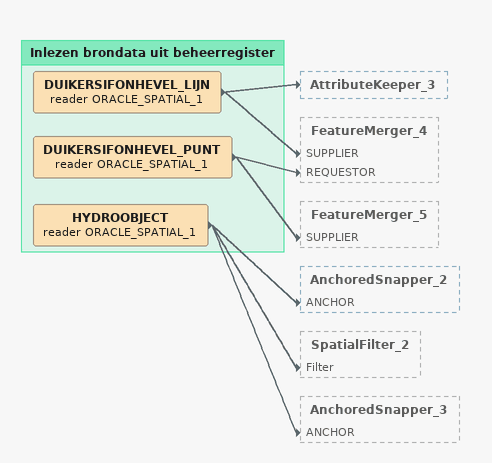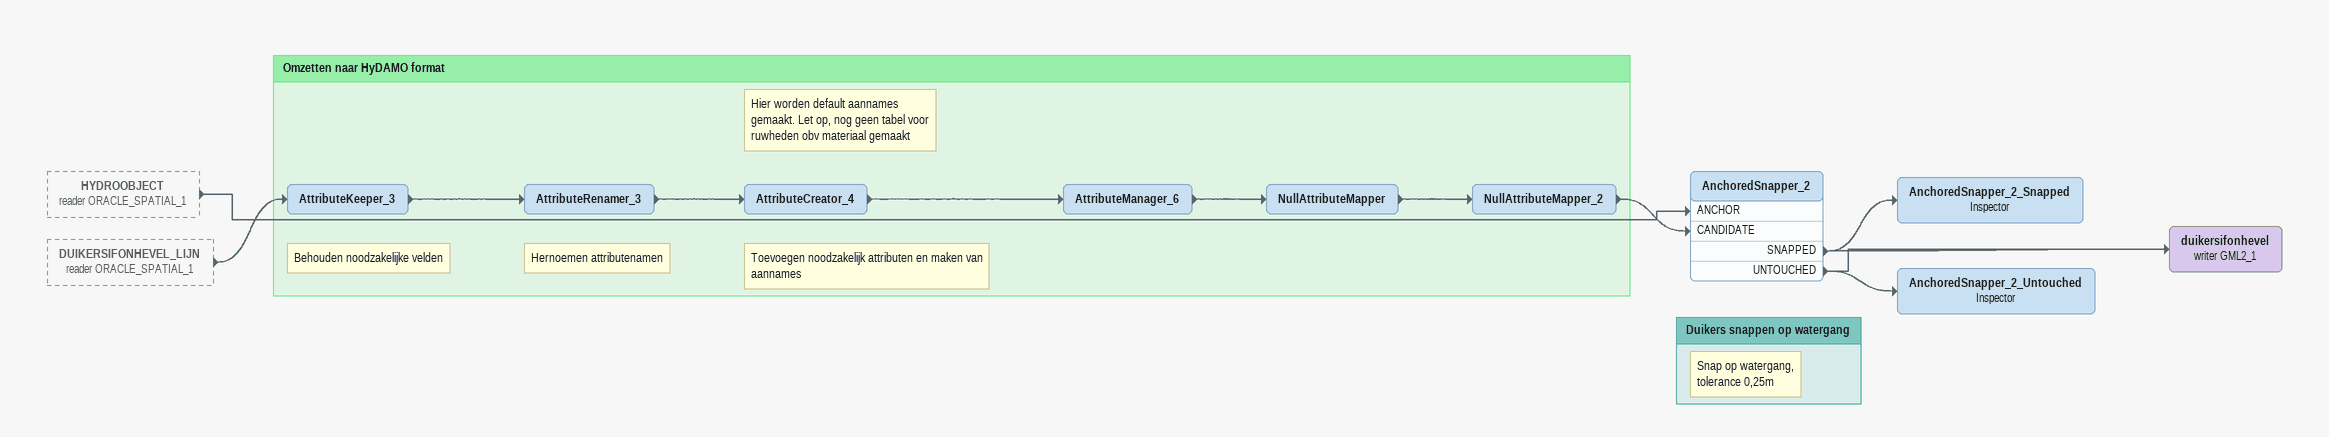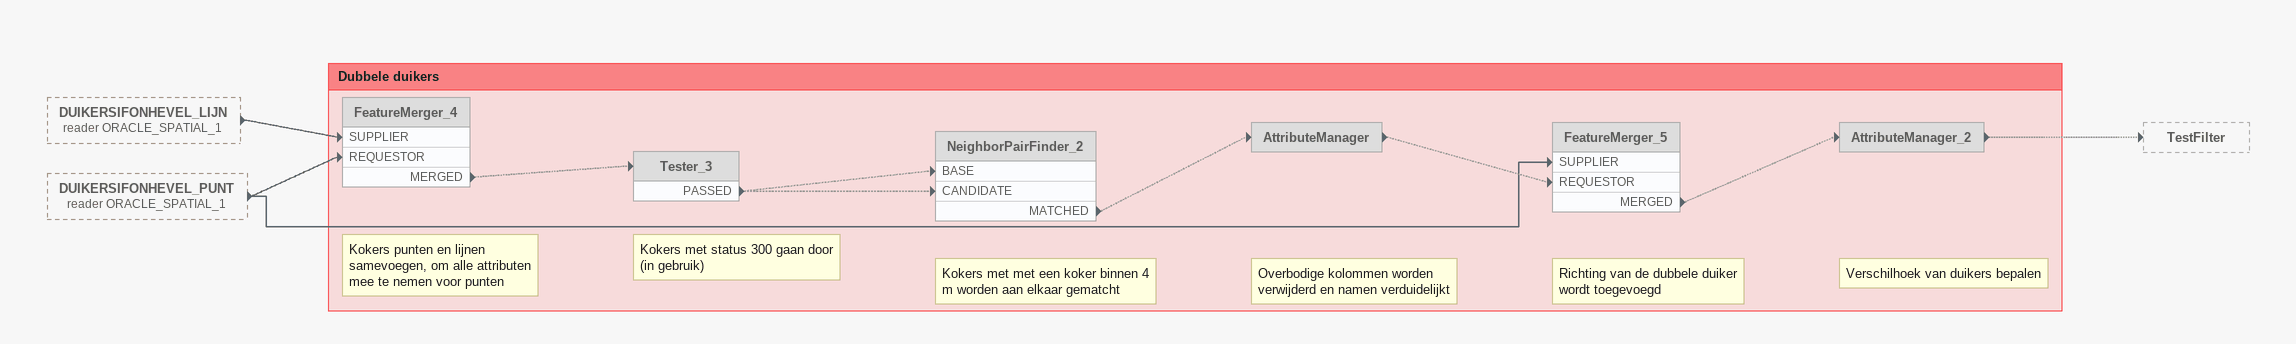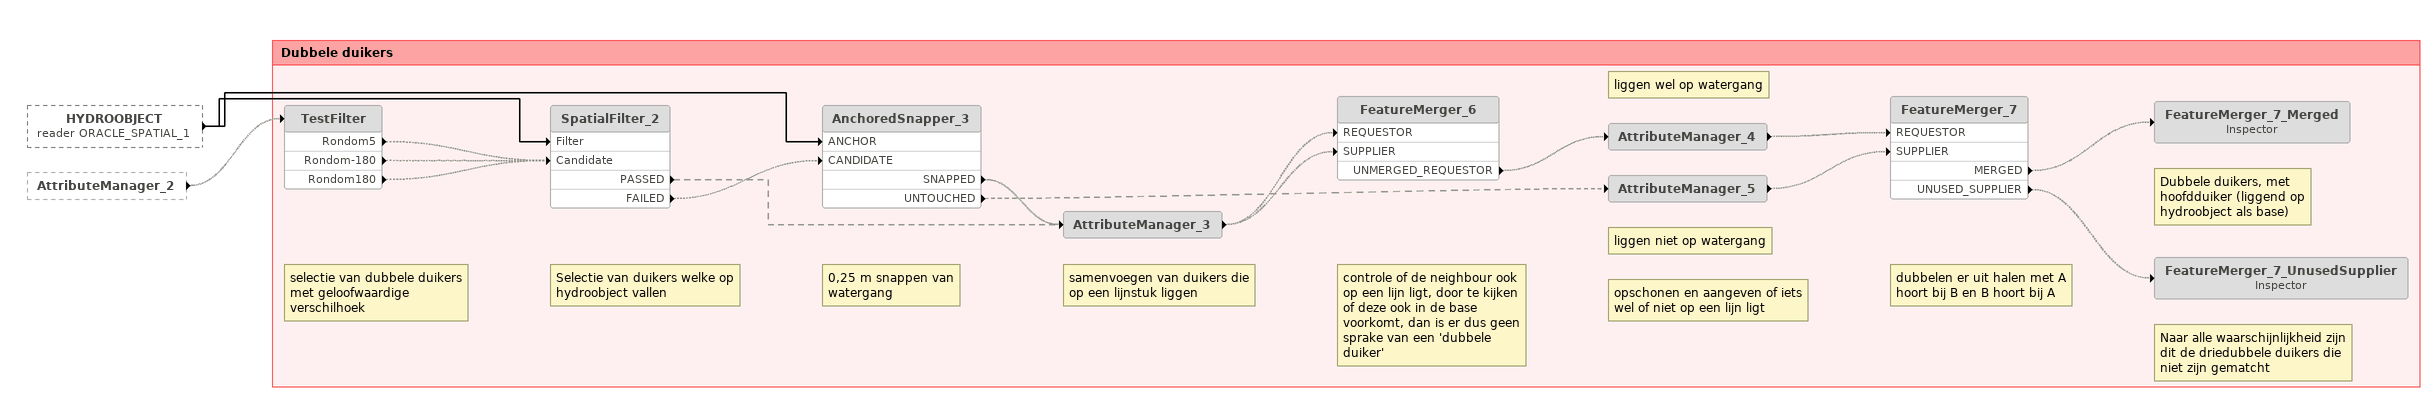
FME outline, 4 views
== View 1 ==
Bookmark: Inlezen brondata uit beheerregister
DUIKERSIFONHEVEL_LIJN (reader ORACLE_SPATIAL_1)
    -> AttributeKeeper_3
    -> FeatureMerger_4 [SUPPLIER]
DUIKERSIFONHEVEL_PUNT (reader ORACLE_SPATIAL_1)
    -> FeatureMerger_4 [REQUESTOR]
    -> FeatureMerger_5 [SUPPLIER]
HYDROOBJECT (reader ORACLE_SPATIAL_1)
    -> AnchoredSnapper_2 [ANCHOR]
    -> SpatialFilter_2 [Filter]
    -> AnchoredSnapper_3 [ANCHOR]

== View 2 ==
HYDROOBJECT (reader ORACLE_SPATIAL_1) [outside]
    -> AnchoredSnapper_2 [ANCHOR]
DUIKERSIFONHEVEL_LIJN (reader ORACLE_SPATIAL_1) [outside]
    -> AttributeKeeper_3
AnchoredSnapper_2
    SNAPPED -> duikersifonhevel (writer GML2_1)
    SNAPPED -> AnchoredSnapper_2_Snapped
    UNTOUCHED -> AnchoredSnapper_2_Untouched
    UNTOUCHED -> duikersifonhevel (writer GML2_1)
AnchoredSnapper_2_Snapped: Inspector
duikersifonhevel (writer GML2_1)
AnchoredSnapper_2_Untouched: Inspector

Bookmark: Omzetten naar HyDAMO format
Note: Behouden noodzakelijke velden
AttributeKeeper_3
    -> AttributeRenamer_3
Note: Hernoemen attributenamen
AttributeRenamer_3
    -> AttributeCreator_4
Note: Hier worden default aannames / gemaakt. Let op, nog geen tabel voor / ruwheden obv materiaal gemaakt
Note: Toevoegen noodzakelijk attributen en maken van aannames
AttributeCreator_4
    -> AttributeManager_6
AttributeManager_6
    -> NullAttributeMapper
NullAttributeMapper
    -> NullAttributeMapper_2
NullAttributeMapper_2
    -> AnchoredSnapper_2 [CANDIDATE]

Bookmark: Duikers snappen op watergang
Note: Snap op watergang, / tolerance 0,25m

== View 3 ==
DUIKERSIFONHEVEL_LIJN (reader ORACLE_SPATIAL_1) [outside]
    -> FeatureMerger_4 [SUPPLIER]
DUIKERSIFONHEVEL_PUNT (reader ORACLE_SPATIAL_1) [outside]
    -> FeatureMerger_4 [REQUESTOR]
    -> FeatureMerger_5 [SUPPLIER]

Bookmark: Dubbele duikers
Note: Kokers punten en lijnen samevoegen, om alle attributen mee te nemen voor punten
FeatureMerger_4 [off]
    MERGED -> Tester_3 [off]
Note: Kokers met status 300 gaan door (in gebruik)
Tester_3 [off]
    PASSED -> NeighborPairFinder_2 [BASE] [off]
    PASSED -> NeighborPairFinder_2 [CANDIDATE] [off]
Note: Kokers met met een koker binnen 4 m worden aan elkaar gematcht
NeighborPairFinder_2 [off]
    MATCHED -> AttributeManager [off]
Note: Overbodige kolommen worden verwijderd en namen verduidelijkt
AttributeManager [off]
    -> FeatureMerger_5 [REQUESTOR] [off]
Note: Richting van de dubbele duiker wordt toegevoegd
FeatureMerger_5 [off]
    MERGED -> AttributeManager_2 [off]
Note: Verschilhoek van duikers bepalen
AttributeManager_2 [off]
    -> TestFilter [off]

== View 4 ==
HYDROOBJECT (reader ORACLE_SPATIAL_1) [outside]
    -> SpatialFilter_2 [Filter]
    -> AnchoredSnapper_3 [ANCHOR]
AttributeManager_2 [outside]
    -> TestFilter [off]

Bookmark: Dubbele duikers
Note: selectie van dubbele duikers met geloofwaardige verschilhoek
TestFilter [off]
    Rondom5 -> SpatialFilter_2 [Candidate] [off]
    Rondom-180 -> SpatialFilter_2 [Candidate] [off]
    Rondom180 -> SpatialFilter_2 [Candidate] [off]
Note: Selectie van duikers welke op hydroobject vallen
SpatialFilter_2 [off]
    PASSED -> AttributeManager_3 [off]
    FAILED -> AnchoredSnapper_3 [CANDIDATE] [off]
Note: 0,25 m snappen van watergang
AnchoredSnapper_3 [off]
    SNAPPED -> AttributeManager_3 [off]
    UNTOUCHED -> AttributeManager_5 [off]
Note: liggen niet op watergang
Note: opschonen en aangeven of iets wel of niet op een lijn ligt
AttributeManager_5 [off]
    -> FeatureMerger_7 [SUPPLIER] [off]
Note: samenvoegen van duikers die op een lijnstuk liggen
Note: controle of de neighbour ook op een lijn ligt, door te kijken of deze ook in de base voorkomt, dan is er dus geen sprake van een 'dubbele duiker'
AttributeManager_3 [off]
    -> FeatureMerger_6 [REQUESTOR] [off]
    -> FeatureMerger_6 [SUPPLIER] [off]
FeatureMerger_6 [off]
    UNMERGED_REQUESTOR -> AttributeManager_4 [off]
Note: liggen wel op watergang
AttributeManager_4 [off]
    -> FeatureMerger_7 [REQUESTOR] [off]
Note: dubbelen er uit halen met A hoort bij B en B hoort bij A
FeatureMerger_7 [off]
    MERGED -> FeatureMerger_7_Merged [off]
    UNUSED_SUPPLIER -> FeatureMerger_7_UnusedSupplier [off]
Note: Dubbele duikers, met hoofdduiker (liggend op hydroobject als base)
FeatureMerger_7_Merged: Inspector [off]
Note: Naar alle waarschijnlijkheid zijn dit de driedubbele duikers die niet zijn gematcht
FeatureMerger_7_UnusedSupplier: Inspector [off]
